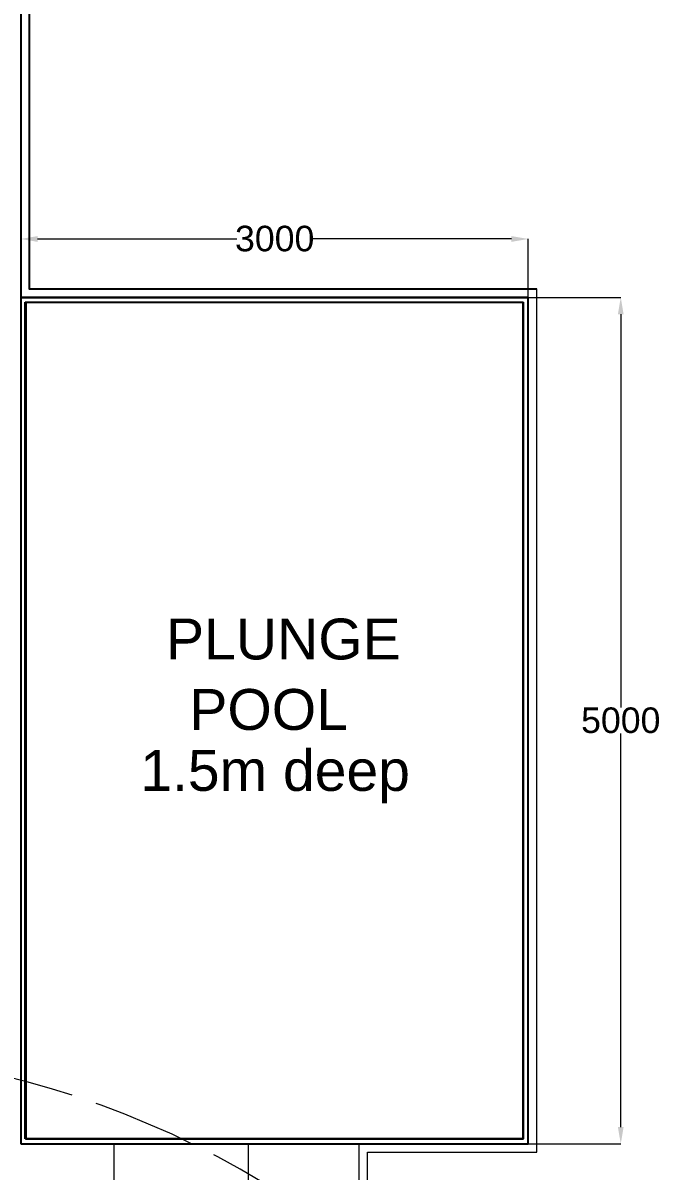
# Model space of a CAD drawing. Header units: millimetres. Extents: x -5841 to 140562, y 1006 to 102310.
# Drawn here: x 105752 to 109510, y 12008 to 18788 of the extents above; entities that cross this region are included whole.
import ezdxf

# ---------------------------------------------------------------- set-up
doc = ezdxf.new("R2010")
doc.units = ezdxf.units.MM
doc.header["$LTSCALE"] = 10
doc.layers.add('PDF18_0', color=7, linetype='Continuous')
doc.layers.add('PDF18_Text', color=7, linetype='Continuous')
doc.layers.add('PDF18_KD - WALL - LOADBEARING', color=7, linetype='Continuous', true_color=0xc0ab87)
doc.styles.add('PDF ArialMT', font='arial.ttf')
picture_1 = doc.add_image_def('image5.png', size_in_pixel=(1557, 927))

msp = doc.modelspace()

# ---------------------------------------------------------------- linework, layer by layer
at = {"layer": 'PDF18_0', "lineweight": 25}
for points in [[(99252.75154, 22058.05566), (103163.19419, 22058.05566), (103787.59504, 22058.05566), (105787.79439, 22058.05566), (105787.79439, 17218.41987), (108788.09342, 17218.41987)], [(103787.59504, 22008.31525), (105738.05399, 22008.31525), (105738.05399, 17167.62116), (108737.29471, 17167.62116)]]:
    msp.add_lwpolyline(points, dxfattribs=at)
at = {"layer": 'PDF18_0', "lineweight": 0}
for points in [[(105837.5348, 17512.62909), (107014.37167, 17512.62909)], [(108637.81389, 17512.62909), (107462.03533, 17512.62909)], [(108737.29471, 12221.09641), (108737.29471, 17167.62116), (108737.29471, 17512.62909)], [(107787.99375, 7824.89106), (107787.99375, 12118.44068), (108788.09342, 12118.44068), (108788.09342, 17218.41987)], [(108738.35302, 17167.62116), (109283.38088, 17167.62116)], [(109283.38088, 17068.14034), (109283.38088, 14745.1575)], [(109283.38088, 12267.6619), (109283.38088, 14591.70305)], [(105738.05399, 12168.18108), (108737.29471, 12168.18108)], [(107738.25334, 8585.81346), (107738.25334, 12168.18108)], [(108738.35302, 12168.18108), (109283.38088, 12168.18108)]]:
    msp.add_lwpolyline(points, dxfattribs=at)
at = {"layer": 'PDF18_0', "lineweight": 25}
for points in [[(105738.05399, 12168.18108), (108737.29471, 12168.18108), (108737.29471, 17167.62116), (105738.05399, 17167.62116)], [(105767.68657, 12197.81367), (108707.66213, 12197.81367), (108707.66213, 17137.98857), (105767.68657, 17137.98857)]]:
    msp.add_lwpolyline(points, close=True, dxfattribs=at)
at = {"layer": 'PDF18_0', "color": 6, "lineweight": 0}
for points in [[(106041.78796, 12454.98215), (105926.43255, 12492.02288), (105781.44455, 12533.29684), (105635.39825, 12570.33757), (105487.23534, 12604.20338), (105455.48614, 12610.55322)], [(106743.4452, 12171.356), (106632.32301, 12225.32964), (106493.68485, 12285.65311), (106353.98839, 12343.85997), (106213.23362, 12396.77529), (106184.65934, 12406.30005)], [(107399.59525, 11792.48226), (107293.76459, 11863.3888), (107165.7095, 11942.76179), (107034.47949, 12018.95986), (106902.19118, 12090.92471), (106878.90843, 12103.62438)]]:
    msp.add_lwpolyline(points, dxfattribs=at)
at = {"layer": 'PDF18_0', "transparency": 33554559}
for points in [[(105837.5348, 17529.56199), (105837.5348, 17495.69618), (105738.05399, 17512.62909)], [(108637.81389, 17529.56199), (108637.81389, 17495.69618), (108737.29471, 17512.62909)], [(109266.44798, 17068.14034), (109300.31379, 17068.14034), (109283.38088, 17167.62116)], [(109266.44798, 12267.6619), (109300.31379, 12267.6619), (109283.38088, 12168.18108)]]:
    msp.add_solid(points, dxfattribs=at)
at = {"layer": 'PDF18_KD - WALL - LOADBEARING', "color": 0, "lineweight": 0, "true_color": 0x636466}
for points in [[(106289.43169, 7874.63147), (106289.43169, 12168.18108)], [(107083.16159, 7874.63147), (107083.16159, 12168.18108)]]:
    msp.add_lwpolyline(points, dxfattribs=at)

# ---------------------------------------------------------------- texts
at = {"layer": 'PDF18_Text', "attachment_point": 4, "style": 'PDF ArialMT'}
for s, insert, char_height in [('3000', (107004.29353, 17514.18748), 150.87528), ('PLUNGE', (106596.82721, 15148.21564), 241.400797), ('POOL', (106734.41352, 14732.28395), 241.400797), ('5000', (109049.02358, 14669.34324), 150.87528), ('1.5m deep', (106444.42677, 14337.51946), 241.400797)]:
    msp.add_mtext(s, dxfattribs=dict(at, insert=insert, char_height=char_height))

# ---------------------------------------------------------------- pictures from other files: only their frames are drawn
at = {"layer": 'PDF18_KD - WALL - LOADBEARING', "color": 0, "true_color": 0xf8d731}
image = msp.add_image(picture_1, insert=(108706.11935, 12198.32721), size_in_units=(4941.43454, 2941.15364), rotation=90, dxfattribs=at)
image.dxf.flags = 15

doc.saveas('drawing.dxf')
